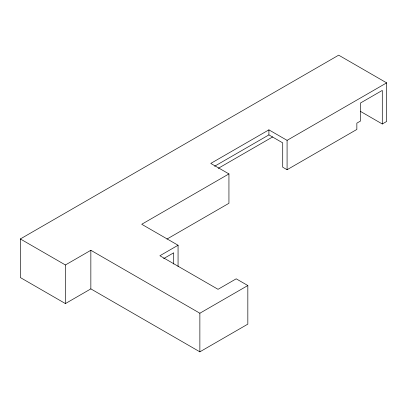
<?xml version="1.0" encoding="UTF-8"?>
<svg xmlns="http://www.w3.org/2000/svg" width="407" height="407" viewBox="0 0 407 407"><rect width="100%" height="100%" fill="white"/><g stroke="black" fill="none" stroke-linecap="round" stroke-linejoin="round"><path stroke-width="0.61" d="M173.703 264.036L173.703 252.803L163.609 258.628M178.062 266.499L178.062 245.248L141.722 224.272L228.938 173.916L228.938 203.291L166.956 239.077M178.062 245.248L159.89 255.738L218.035 289.311L236.202 278.82L247.832 285.531L247.832 324.135L199.868 351.831L90.847 288.889L65.41 303.576L20.35 277.559L20.35 238.955L338.68 55.169L386.65 82.865L386.65 121.469L382.29 123.987L360.485 111.396M386.65 82.865L287.083 140.349L268.91 129.858L210.77 163.426L228.938 173.916M214.606 166.244L268.91 134.895L282.717 142.867L282.717 167.206L287.083 169.724L356.853 129.441L356.853 123.148L360.485 121.047L360.485 103.007L382.29 90.415L382.29 123.987M218.249 168.34L272.69 136.91M20.35 238.955L65.41 264.972L90.847 250.285L199.868 313.227L247.832 285.531M287.083 140.349L287.083 169.724M268.91 129.858L268.91 134.895M199.868 313.227L199.868 351.831M90.847 250.285L90.847 288.889M65.41 264.972L65.41 303.576"/></g></svg>
